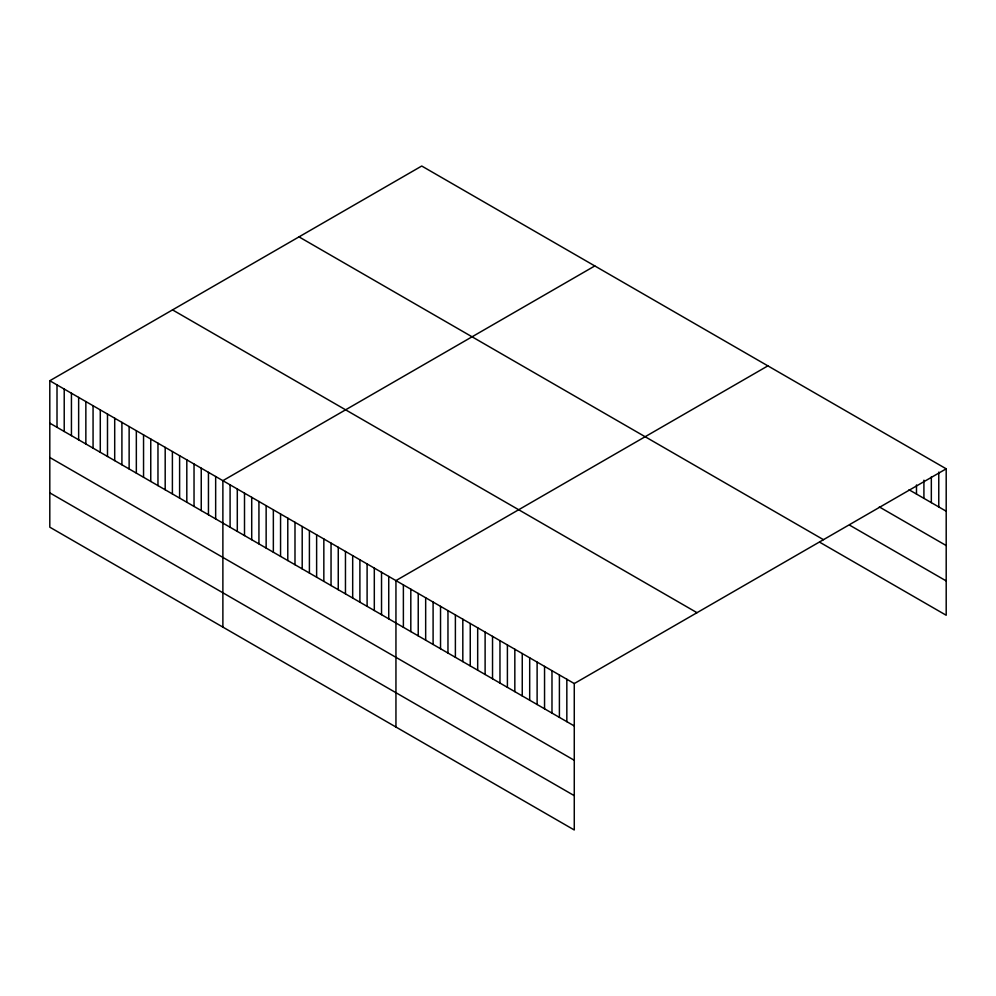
<?xml version="1.0" encoding="UTF-8"?>
<svg xmlns="http://www.w3.org/2000/svg" width="996" height="996" viewBox="0 0 996 996"><rect width="100%" height="100%" fill="white"/><g stroke="black" fill="none" stroke-linecap="round" stroke-linejoin="round"><path stroke-width="1.49" d="M49.8 380.746L574.269 683.555L574.269 829.979L49.8 527.183L49.8 380.746L421.731 166.021L946.2 468.817L946.2 615.254L819.895 542.322M594.811 265.944L222.88 480.67L222.88 627.106M767.879 365.868L395.947 580.593L395.947 727.03M574.269 683.555L946.2 468.817M909.049 489.771L946.2 511.222M879.331 506.939L946.2 545.547M849.613 525.153L946.2 580.917M298.999 236.874L823.468 539.683M172.532 309.893L697.001 612.689M49.8 423.151L574.269 725.96M49.8 457.488L574.269 760.284M49.8 492.858L574.269 795.655M938.767 472.104L938.767 506.927M931.335 476.897L931.335 502.644M923.915 480.184L923.915 498.349M916.482 484.977L916.482 494.066M566.836 679.26L566.836 721.664M559.403 674.964L559.403 717.369M551.983 670.682L551.983 713.086M544.551 666.386L544.551 708.791M537.118 662.103L537.118 704.508M529.685 657.808L529.685 700.213M522.253 653.525L522.253 695.93M514.832 649.23L514.832 691.635M507.4 644.947L507.4 687.352M499.967 640.652L499.967 683.057M492.534 636.369L492.534 678.762M485.114 632.074L485.114 674.479M477.682 627.779L477.682 670.183M470.249 623.496L470.249 665.901M462.816 619.201L462.816 661.605M455.384 614.918L455.384 657.323M447.963 610.623L447.963 653.027M440.531 606.34L440.531 648.745M433.098 602.045L433.098 644.449M425.666 597.762L425.666 640.167M418.233 593.467L418.233 635.871M410.813 589.171L410.813 631.576M403.38 584.889L403.38 627.293M388.739 576.435L388.739 618.84M381.53 572.277L381.53 614.681M374.309 568.106L374.309 610.511M367.101 563.948L367.101 606.352M359.892 559.777L359.892 602.182M352.684 555.619L352.684 598.023M345.463 551.448L345.463 593.853M338.254 547.29L338.254 589.694M331.046 543.131L331.046 585.536M323.837 538.961L323.837 581.365M316.628 534.802L316.628 577.207M309.407 530.631L309.407 573.036M302.199 526.473L302.199 568.878M294.99 522.315L294.99 564.72M287.782 518.144L287.782 560.549M280.561 513.986L280.561 556.39M273.352 509.815L273.352 552.22M266.144 505.657L266.144 548.061M258.935 501.486L258.935 543.891M251.714 497.328L251.714 539.732M244.506 493.169L244.506 535.574M237.297 488.999L237.297 531.403M230.088 484.84L230.088 527.245M215.659 476.511L215.659 518.916M208.45 472.353L208.45 514.758M201.242 468.182L201.242 510.587M194.033 464.024L194.033 506.429M186.812 459.853L186.812 502.258M179.604 455.695L179.604 498.1M172.395 451.524L172.395 493.929M165.187 447.366L165.187 489.771M157.966 443.208L157.966 485.612M150.757 439.037L150.757 481.442M143.549 434.879L143.549 477.283M136.34 430.708L136.34 473.112M129.131 426.549L129.131 468.954M121.91 422.391L121.91 464.796M114.702 418.22L114.702 460.625M107.493 414.062L107.493 456.467M100.285 409.891L100.285 452.296M93.064 405.733L93.064 448.138M85.855 401.562L85.855 443.967M78.647 397.404L78.647 439.809M71.438 393.246L71.438 435.65M64.217 389.075L64.217 431.48M57.009 384.917L57.009 427.321"/></g></svg>
